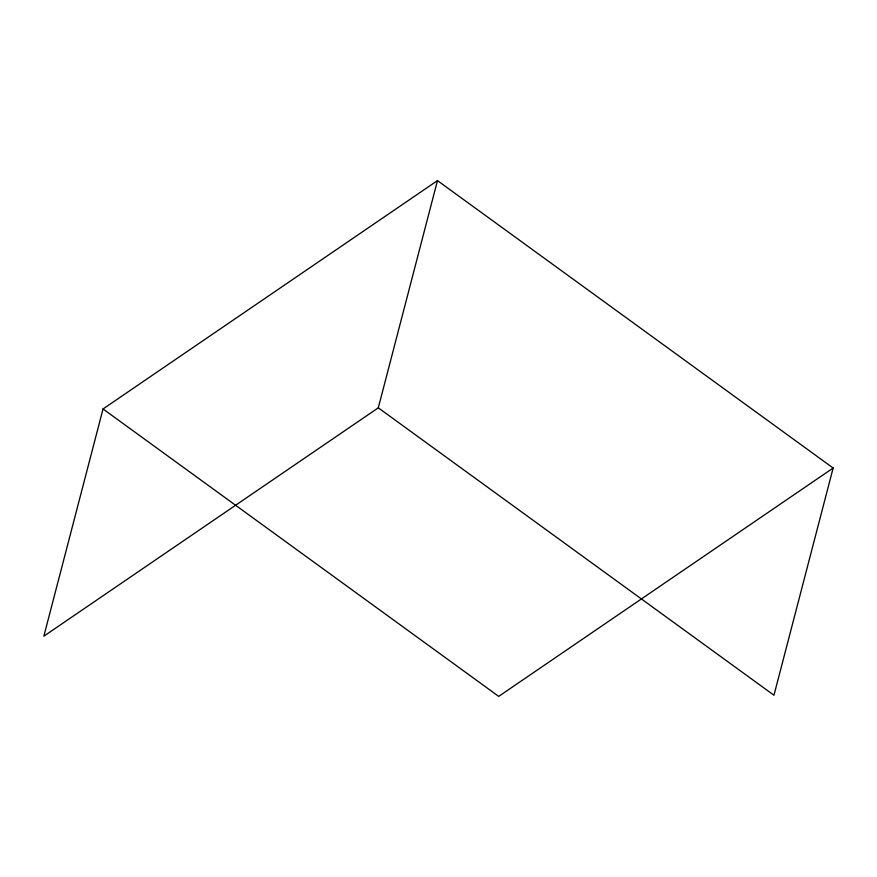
<?xml version="1.0" encoding="UTF-8"?>
<svg xmlns="http://www.w3.org/2000/svg" width="877" height="877" viewBox="0 0 877 877"><rect width="100%" height="100%" fill="white"/><g stroke="black" fill="none" stroke-linecap="round" stroke-linejoin="round"><path stroke-width="1.32" d="M437.47 180.618L103.037 408.967L43.85 636.176L378.294 407.827L437.47 180.618L833.15 468.033L773.963 695.231L378.294 407.827M833.15 468.033L498.706 696.382L103.037 408.967"/></g></svg>
